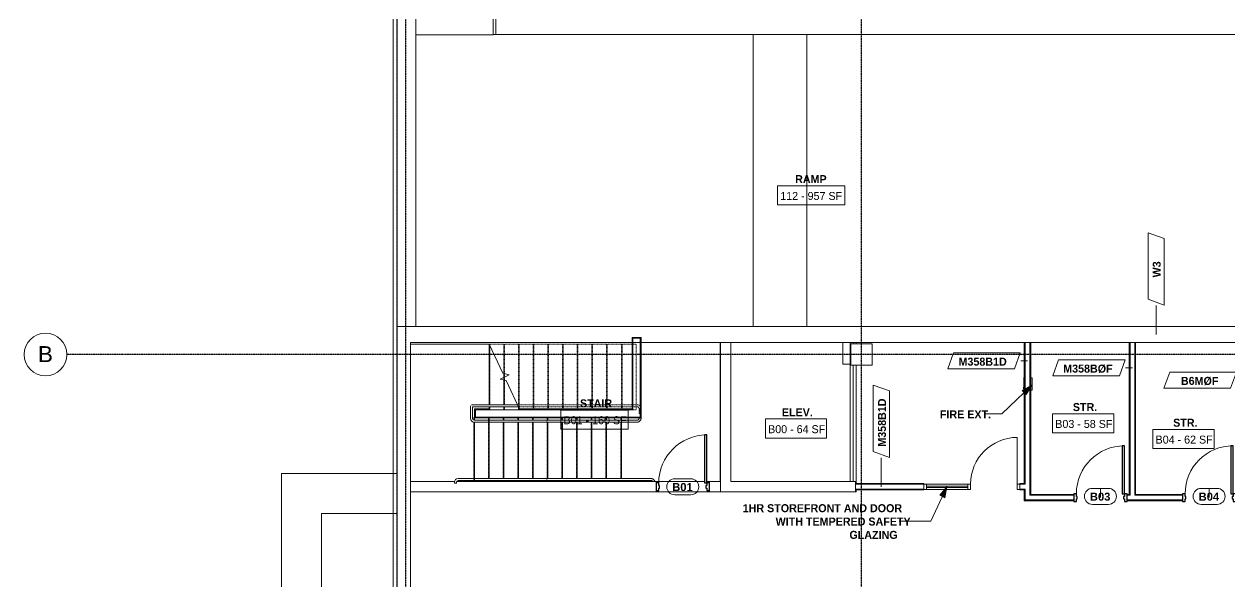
# Model space of a CAD drawing. Header units: inches. Extents: x -4110 to -1846, y 9754 to 12280.
# Drawn here: x -4109 to -3205, y 11365 to 11783 of the extents above; entities that cross this region are included whole.
import ezdxf

# ---------------------------------------------------------------- set-up
doc = ezdxf.new("R2010")
doc.units = ezdxf.units.IN
doc.header["$MEASUREMENT"] = 0
doc.linetypes.add('Grid Line 1_2_', pattern=[0.875, 0.5, -0.125, 0.125, -0.125])
doc.linetypes.add('Overhead 1_16_', pattern=[0.101562, 0.0625, -0.039062])
for name, color, linetype, lineweight in [('0-1', 7, 'Continuous', 5), ('0-2', 250, 'Continuous', 9), ('0-3', 8, 'Continuous', 9), ('0-4', 155, 'Continuous', 5), ('A-AREA-1', 250, 'Continuous', 9), ('A-AREA-IDEN', 2, 'Continuous', 9), ('A-DOOR-1', 50, 'Continuous', 30), ('A-DOOR-2', 250, 'Continuous', 9), ('A-DOOR-3', 8, 'Continuous', 9), ('A-DOOR-4', 31, 'Continuous', 30), ('A-DOOR-5', 31, 'Continuous', 9), ('A-DOOR-FRAM', 31, 'Continuous', 30), ('A-DOOR-FRAM-1', 50, 'Continuous', 30), ('A-DOOR-IDEN', 31, 'Continuous', 9), ('A-FLOR-2', 250, 'Continuous', 9), ('A-FLOR-HRAL-1', 250, 'Continuous', 9), ('A-FLOR-HRAL-2', 250, 'Overhead 1_16_', 9), ('A-GLAZ-CURT', 52, 'Continuous', 9), ('A-GLAZ-CURT-1', 250, 'Continuous', 9), ('A-GLAZ-CWMG', 51, 'Continuous', 9), ('A-GLAZ-CWMG-1', 250, 'Continuous', 9), ('A-WALL', 113, 'Continuous', 18), ('A-WALL-1', 10, 'Continuous', 18), ('A-WALL-2', 250, 'Continuous', 9), ('A-WALL-IDEN', 211, 'Continuous', 9), ('C-TOPO-1', 250, 'Continuous', 9), ('E-FIRE-1', 250, 'Continuous', 9), ('G-ANNO-TEXT', 231, 'Continuous', 9), ('I-WALL-1', 250, 'Continuous', 9), ('I-WALL-2', 2, 'Continuous', 9), ('S-COLS-1', 250, 'Continuous', 9), ('S-FNDN-1', 250, 'Continuous', 9), ('S-GRID-1', 1, 'Grid Line 1_2_', 30), ('S-GRID-IDEN', 1, 'Continuous', 9), ('S-GRID-IDEN-1', 165, 'Continuous', 9), ('S-STRS-1', 250, 'Continuous', 9), ('S-STRS-2', 250, 'Overhead 1_16_', 9), ('S-STRS-MBND-1', 250, 'Overhead 1_16_', 9), ('S-STRS-MBND-2', 250, 'Continuous', 9)]:
    doc.layers.add(name, color=color, linetype=linetype, lineweight=lineweight)
doc.styles.add('Arial', font='arial.ttf', dxfattribs={"height": 12})
doc.styles.add('Arial_B', font='arialbd.ttf', dxfattribs={"height": 6})
doc.styles.add('Century Gothic', font='ufonts.com_century-gothic.ttf', dxfattribs={"height": 6})
doc.styles.add('Century Gothic_B', font='GOTHICB.TTF', dxfattribs={"height": 6})

# ---------------------------------------------------------------- blocks, each defined once
blk = doc.blocks.new('CTR  - Topography_rvt-1-ENLARGED FLOOR PLAN - BASEMENT')
at = {"layer": 'C-TOPO-1'}
for p, q in [((-3832.32, 11782.92), (-3832.32, 11784.45)), ((-3832.32, 11783.79), (-3832.32, 11782.25)), ((-3832.32, 11782.92), (-3832.32, 11782.25)), ((-3832.32, 11781.92), (-3832.32, 11782.25)), ((-3832.32, 11781.47), (-3832.32, 11782.25)), ((-3832.32, 11781.92), (-3832.32, 11781.13)), ((-3832.32, 11781.47), (-3832.32, 11781.13)), ((-3832.32, 11780.72), (-3832.32, 11781.13)), ((-3832.32, 11780.18), (-3832.32, 11781.13)), ((-3832.32, 11780.72), (-3832.32, 11779.77)), ((-3832.32, 11780.18), (-3832.32, 11779.77)), ((-3832.32, 11755.7), (-3832.32, 11779.77)), ((-3832.32, 11723.9), (-3832.32, 11779.77)), ((-3832.32, 11755.7), (-3832.32, 11699.82)), ((-3832.32, 11723.9), (-3832.32, 11699.82)), ((-3832.32, 11699.22), (-3832.32, 11699.82)), ((-3832.32, 11698.42), (-3832.32, 11699.82)), ((-3832.32, 11699.22), (-3832.32, 11697.82)), ((-3832.32, 11698.42), (-3832.32, 11697.82)), ((-3832.32, 11685.53), (-3832.32, 11697.82)), ((-3832.32, 11669.31), (-3832.32, 11697.82)), ((-3832.32, 11685.53), (-3832.32, 11657.01)), ((-3832.32, 11669.31), (-3832.32, 11657.01)), ((-3832.32, 11624.34), (-3832.32, 11657.01)), ((-3832.32, 11581.28), (-3832.32, 11657.01)), ((-3832.32, 11624.34), (-3832.32, 11548.59)), ((-3832.32, 11581.28), (-3832.32, 11548.59)), ((-3832.32, 11547.01), (-3832.32, 11548.59)), ((-3832.32, 11544.93), (-3832.32, 11548.59)), ((-3832.32, 11547.01), (-3832.32, 11543.35)), ((-3832.32, 11544.93), (-3832.32, 11543.35)), ((-3832.32, 11543.3), (-3832.32, 11543.35)), ((-3832.32, 11543.24), (-3832.32, 11543.35)), ((-3832.32, 11543.3), (-3832.32, 11543.19)), ((-3832.32, 11543.24), (-3832.32, 11543.19)), ((-3832.32, 11543.16), (-3832.32, 11543.19)), ((-3832.32, 11543.11), (-3832.32, 11543.19)), ((-3832.32, 11543.16), (-3832.32, 11543.07)), ((-3832.32, 11543.11), (-3832.32, 11543.07)), ((-3832.32, 11510.53), (-3832.32, 11543.07)), ((-3832.32, 11469.82), (-3832.32, 11543.07)), ((-3487.57, 11543.19), (-3487.57, 11544.19)), ((-3487.57, 11439.81), (-3487.57, 11527.19)), ((-3832.32, 11510.53), (-3832.32, 11435.19)), ((-3832.32, 11469.82), (-3832.32, 11435.19)), ((-3832.32, 11422.27), (-3832.32, 11435.19)), ((-3832.32, 11407.85), (-3832.32, 11435.19)), ((-3832.32, 11422.27), (-3832.32, 11394.93)), ((-3832.32, 11407.85), (-3832.32, 11394.93)), ((-3832.32, 11393.16), (-3832.32, 11394.93)), ((-3832.32, 11391.19), (-3832.32, 11394.93)), ((-3832.32, 11393.16), (-3832.32, 11389.42)), ((-3832.32, 11391.19), (-3832.32, 11389.42)), ((-3832.32, 11384.55), (-3832.32, 11389.42)), ((-3832.32, 11379.12), (-3832.32, 11389.42)), ((-3832.32, 11384.55), (-3832.32, 11374.24)), ((-3832.32, 11379.12), (-3832.32, 11374.24)), ((-3832.32, 11316.4), (-3832.32, 11374.24)), ((-3832.32, 11251.88), (-3832.32, 11374.24))]:
    blk.add_line(p, q, dxfattribs=at)
blk = doc.blocks.new('CTR - 1st Phase - Shell_rvt-1-ENLARGED FLOOR PLAN - BASEMENT')
at = {"layer": 'A-FLOR-2'}
for p, q in [((-3587.32, 11439.81), (-3587.32, 11544.19)), ((-3485.32, 11544.19), (-3485.32, 11543.19)), ((-3485.32, 11527.19), (-3485.32, 11438.43)), ((-3635.32, 11439.81), (-3599.07, 11439.81)), ((-3597.32, 11439.81), (-3595.32, 11439.81)), ((-3485.32, 11433.56), (-3485.32, 11432.19)), ((-3595.32, 11432.19), (-3635.32, 11432.19)), ((-3485.32, 11432.19), (-3485.7, 11432.19))]:
    blk.add_line(p, q, dxfattribs=at)
at = {"layer": 'S-FNDN-1'}
for p, q in [((-3832.32, 12090.19), (-3832.32, 10265.18)), ((-3829.32, 10265.18), (-3829.32, 12087.19))]:
    blk.add_line(p, q, dxfattribs=at)
blk = doc.blocks.new('Top Rail Type - Top Rail_Internal_-2658758-ENLARGED FLOOR PLAN - BASEMENT')
at = {"layer": 'A-FLOR-HRAL-1'}
for p, q in [((-3651.46, 11442.11), (-3718.6, 11442.11)), ((-3717.2, 11441.29), (-3717.2, 11441.44)), ((-3638.95, 11442.11), (-3650, 11442.11)), ((-3718.6, 11440.61), (-3651.46, 11440.61)), ((-3650, 11440.61), (-3638.95, 11440.61))]:
    blk.add_line(p, q, dxfattribs=at)
at = {"layer": 'A-FLOR-HRAL-1', "flags": 128}
for points in [[(-3651.46, 11442.11), (-3651.37, 11442.11), (-3651.27, 11442.11), (-3651.17, 11442.11), (-3651.07, 11442.11), (-3650.97, 11442.11), (-3650.86, 11442.11), (-3650.76, 11442.11), (-3650.65, 11442.11), (-3650.55, 11442.11), (-3650.44, 11442.11), (-3650.33, 11442.11), (-3650.22, 11442.11), (-3650.11, 11442.11), (-3650, 11442.11), (-3650, 11442.11)], [(-3636.24, 11439.81), (-3636.25, 11439.91), (-3636.28, 11440.02), (-3636.31, 11440.12), (-3636.34, 11440.23), (-3636.38, 11440.33), (-3636.42, 11440.44), (-3636.46, 11440.54), (-3636.51, 11440.63), (-3636.56, 11440.73), (-3636.62, 11440.83), (-3636.68, 11440.92), (-3636.74, 11441.01), (-3636.81, 11441.09), (-3636.88, 11441.18), (-3636.96, 11441.26), (-3637.03, 11441.34), (-3637.11, 11441.41), (-3637.2, 11441.48), (-3637.28, 11441.55), (-3637.37, 11441.62), (-3637.46, 11441.68), (-3637.56, 11441.74), (-3637.65, 11441.79), (-3637.75, 11441.84), (-3637.85, 11441.89), (-3637.95, 11441.93), (-3638.06, 11441.97), (-3638.16, 11442), (-3638.27, 11442.03), (-3638.37, 11442.05), (-3638.48, 11442.07), (-3638.59, 11442.09), (-3638.7, 11442.1), (-3638.81, 11442.11), (-3638.92, 11442.11), (-3638.95, 11442.11)], [(-3650, 11440.61), (-3650.11, 11440.61), (-3650.22, 11440.61), (-3650.33, 11440.61), (-3650.44, 11440.61), (-3650.54, 11440.61), (-3650.65, 11440.61), (-3650.76, 11440.61), (-3650.86, 11440.61), (-3650.97, 11440.61), (-3651.07, 11440.61), (-3651.17, 11440.61), (-3651.27, 11440.61), (-3651.36, 11440.61), (-3651.46, 11440.61), (-3651.46, 11440.61)], [(-3638.95, 11440.61), (-3638.9, 11440.61), (-3638.85, 11440.61), (-3638.8, 11440.61), (-3638.75, 11440.6), (-3638.7, 11440.59), (-3638.65, 11440.58), (-3638.6, 11440.57), (-3638.56, 11440.55), (-3638.51, 11440.53), (-3638.46, 11440.52), (-3638.42, 11440.5), (-3638.37, 11440.47), (-3638.33, 11440.45), (-3638.28, 11440.42), (-3638.24, 11440.4), (-3638.2, 11440.37), (-3638.16, 11440.34), (-3638.12, 11440.3), (-3638.09, 11440.27), (-3638.05, 11440.24), (-3638.02, 11440.2), (-3637.99, 11440.16), (-3637.95, 11440.12), (-3637.92, 11440.08), (-3637.9, 11440.04), (-3637.87, 11440), (-3637.85, 11439.95), (-3637.82, 11439.91), (-3637.8, 11439.86), (-3637.78, 11439.82)]]:
    blk.add_lwpolyline(points, dxfattribs=at)
blk = doc.blocks.new('Top Rail Type - Top Rail_Internal_-V10-ENLARGED FLOOR PLAN - BASEMENT')
at = {"layer": 'A-FLOR-HRAL-1'}
for p, q in [((-3771.9, 11442.11), (-3783.7, 11442.11)), ((-3770.84, 11442.11), (-3771.9, 11442.11)), ((-3651.06, 11442.11), (-3770.84, 11442.11)), ((-3650, 11442.11), (-3651.06, 11442.11)), ((-3638.95, 11442.11), (-3650, 11442.11)), ((-3786.45, 11439.36), (-3786.45, 11438.74)), ((-3784.95, 11438.74), (-3786.45, 11438.74)), ((-3784.95, 11439.36), (-3784.95, 11438.74)), ((-3771.9, 11440.61), (-3783.7, 11440.61)), ((-3770.84, 11440.61), (-3771.9, 11440.61)), ((-3651.06, 11440.61), (-3770.84, 11440.61)), ((-3650, 11440.61), (-3651.06, 11440.61)), ((-3638.95, 11440.61), (-3650, 11440.61))]:
    blk.add_line(p, q, dxfattribs=at)
for centre, radius, start, end in [((-3783.7, 11439.36), 2.75, 90, 180), ((-3638.95, 11439.36), 2.75, 9.62105, 90), ((-3783.7, 11439.36), 1.25, 90, 180), ((-3638.95, 11439.36), 1.25, 21.6, 90)]:
    blk.add_arc(centre, radius, start, end, dxfattribs=at)
blk = doc.blocks.new('Top Rail Type - Top Rail_Internal_-2659697-ENLARGED FLOOR PLAN - BASEMENT')
at = {"layer": 'A-FLOR-HRAL-1'}
for p, q in [((-3648.07, 11487.61), (-3648.07, 11487.24)), ((-3646.57, 11487.24), (-3646.57, 11487.61)), ((-3651.21, 11485.99), (-3718.6, 11485.99)), ((-3718.6, 11484.49), (-3651.21, 11484.49)), ((-3717.2, 11485.16), (-3717.2, 11485.32)), ((-3649.32, 11485.99), (-3649.75, 11485.99)), ((-3649.75, 11484.49), (-3649.32, 11484.49))]:
    blk.add_line(p, q, dxfattribs=at)
at = {"layer": 'A-FLOR-HRAL-1', "flags": 128}
for points in [[(-3649.32, 11484.49), (-3649.21, 11484.49), (-3649.1, 11484.5), (-3648.99, 11484.51), (-3648.89, 11484.52), (-3648.78, 11484.54), (-3648.67, 11484.57), (-3648.56, 11484.6), (-3648.46, 11484.63), (-3648.35, 11484.67), (-3648.25, 11484.71), (-3648.15, 11484.75), (-3648.05, 11484.8), (-3647.96, 11484.85), (-3647.86, 11484.91), (-3647.77, 11484.97), (-3647.68, 11485.03), (-3647.59, 11485.1), (-3647.51, 11485.17), (-3647.43, 11485.25), (-3647.35, 11485.32), (-3647.28, 11485.4), (-3647.2, 11485.49), (-3647.14, 11485.57), (-3647.07, 11485.66), (-3647.01, 11485.75), (-3646.95, 11485.85), (-3646.9, 11485.94), (-3646.85, 11486.04), (-3646.8, 11486.14), (-3646.76, 11486.24), (-3646.72, 11486.35), (-3646.69, 11486.45), (-3646.66, 11486.56), (-3646.63, 11486.66), (-3646.61, 11486.77), (-3646.6, 11486.88), (-3646.59, 11486.99), (-3646.58, 11487.1), (-3646.57, 11487.21), (-3646.57, 11487.24)], [(-3648.07, 11487.24), (-3648.07, 11487.19), (-3648.08, 11487.14), (-3648.08, 11487.09), (-3648.09, 11487.04), (-3648.1, 11486.99), (-3648.11, 11486.94), (-3648.12, 11486.89), (-3648.14, 11486.85), (-3648.15, 11486.8), (-3648.17, 11486.75), (-3648.19, 11486.71), (-3648.21, 11486.66), (-3648.24, 11486.62), (-3648.26, 11486.58), (-3648.29, 11486.53), (-3648.32, 11486.49), (-3648.35, 11486.45), (-3648.38, 11486.42), (-3648.42, 11486.38), (-3648.45, 11486.34), (-3648.49, 11486.31), (-3648.53, 11486.28), (-3648.57, 11486.24), (-3648.61, 11486.22), (-3648.65, 11486.19), (-3648.69, 11486.16), (-3648.73, 11486.14), (-3648.78, 11486.11), (-3648.82, 11486.09), (-3648.87, 11486.07), (-3648.92, 11486.06), (-3648.97, 11486.04), (-3649.01, 11486.03), (-3649.06, 11486.02), (-3649.11, 11486.01), (-3649.16, 11486), (-3649.21, 11485.99), (-3649.26, 11485.99), (-3649.31, 11485.99), (-3649.32, 11485.99)], [(-3651.21, 11485.99), (-3651.12, 11485.99), (-3651.02, 11485.99), (-3650.92, 11485.99), (-3650.82, 11485.99), (-3650.72, 11485.99), (-3650.61, 11485.99), (-3650.51, 11485.99), (-3650.4, 11485.99), (-3650.3, 11485.99), (-3650.19, 11485.99), (-3650.08, 11485.99), (-3649.97, 11485.99), (-3649.86, 11485.99), (-3649.75, 11485.99), (-3649.75, 11485.99)], [(-3649.75, 11484.49), (-3649.86, 11484.49), (-3649.97, 11484.49), (-3650.08, 11484.49), (-3650.19, 11484.49), (-3650.29, 11484.49), (-3650.4, 11484.49), (-3650.51, 11484.49), (-3650.61, 11484.49), (-3650.72, 11484.49), (-3650.82, 11484.49), (-3650.92, 11484.49), (-3651.02, 11484.49), (-3651.11, 11484.49), (-3651.21, 11484.49), (-3651.21, 11484.49)]]:
    blk.add_lwpolyline(points, dxfattribs=at)
blk = doc.blocks.new('Top Rail Type - Top Rail_Internal_-V12-ENLARGED FLOOR PLAN - BASEMENT')
at = {"layer": 'A-FLOR-HRAL-1'}
for p, q in [((-3774.45, 11494.74), (-3774.45, 11496.74)), ((-3773.7, 11497.49), (-3772.76, 11497.49)), ((-3772.95, 11494.74), (-3772.95, 11495.99)), ((-3772.76, 11497.49), (-3739.11, 11497.49)), ((-3772.76, 11495.99), (-3738.41, 11495.99)), ((-3738.41, 11495.99), (-3739.11, 11497.49)), ((-3774.45, 11487.24), (-3774.45, 11494.74)), ((-3772.95, 11487.24), (-3772.95, 11494.74)), ((-3648.07, 11487.61), (-3648.07, 11487.24)), ((-3646.57, 11487.61), (-3646.57, 11487.24)), ((-3760.9, 11485.99), (-3771.7, 11485.99)), ((-3760.9, 11484.49), (-3771.7, 11484.49)), ((-3759.84, 11485.99), (-3760.9, 11485.99)), ((-3759.84, 11484.49), (-3760.9, 11484.49)), ((-3650.81, 11485.99), (-3759.84, 11485.99)), ((-3650.81, 11484.49), (-3759.84, 11484.49)), ((-3649.75, 11485.99), (-3650.81, 11485.99)), ((-3649.75, 11484.49), (-3650.81, 11484.49)), ((-3649.32, 11485.99), (-3649.75, 11485.99)), ((-3649.32, 11484.49), (-3649.75, 11484.49))]:
    blk.add_line(p, q, dxfattribs=at)
for centre, radius, start, end in [((-3771.7, 11487.24), 2.75, 180, 270), ((-3771.7, 11487.24), 1.25, 180, 270), ((-3649.32, 11487.24), 1.25, 270, 0), ((-3649.32, 11487.24), 2.75, 270, 0)]:
    blk.add_arc(centre, radius, start, end, dxfattribs=at)
at = {"layer": 'A-FLOR-HRAL-2'}
for p, q in [((-3739.11, 11497.49), (-3650.81, 11497.49)), ((-3738.41, 11495.99), (-3650.81, 11495.99)), ((-3650.81, 11497.49), (-3649.75, 11497.49)), ((-3650.81, 11495.99), (-3649.75, 11495.99)), ((-3649.75, 11497.49), (-3649.32, 11497.49)), ((-3649.75, 11495.99), (-3649.32, 11495.99)), ((-3648.07, 11494.74), (-3648.07, 11490.99)), ((-3646.57, 11490.99), (-3648.07, 11490.99)), ((-3646.57, 11494.74), (-3646.57, 11490.99))]:
    blk.add_line(p, q, dxfattribs=at)
for radius in [2.75, 1.25]:
    blk.add_arc((-3649.32, 11494.74), radius, 0, 90, dxfattribs=at)
blk = doc.blocks.new('CTR - 1st Phase -Stairs _ Elevators_rvt-1-ENLARGED FLOOR PLAN - BASEMENT')
at = {"layer": 'A-WALL-1'}
for p, q in [((-3647.2, 11547.36), (-3652.7, 11547.36)), ((-3652.7, 11547.36), (-3652.7, 11493.74)), ((-3647.2, 11547.36), (-3647.2, 11488.24)), ((-3770.7, 11493.74), (-3770.7, 11488.24)), ((-3760.32, 11493.74), (-3770.7, 11493.74)), ((-3653.32, 11488.24), (-3770.7, 11488.24)), ((-3653.32, 11493.74), (-3737.36, 11493.74)), ((-3652.7, 11493.74), (-3653.32, 11493.74)), ((-3652.7, 11488.24), (-3653.32, 11488.24)), ((-3647.2, 11488.24), (-3652.7, 11488.24))]:
    blk.add_line(p, q, dxfattribs=at)
at = {"layer": 'I-WALL-1'}
for p, q in [((-3652.7, 11547.99), (-3653.32, 11547.99)), ((-3653.32, 11547.99), (-3653.32, 11494.36)), ((-3647.2, 11547.99), (-3652.7, 11547.99)), ((-3646.57, 11547.99), (-3647.2, 11547.99)), ((-3646.57, 11487.61), (-3646.57, 11547.99)), ((-3760.32, 11494.36), (-3771.32, 11494.36)), ((-3771.32, 11494.36), (-3771.32, 11493.74)), ((-3771.32, 11493.74), (-3771.32, 11488.24)), ((-3771.32, 11488.24), (-3771.32, 11487.61)), ((-3771.32, 11487.61), (-3653.32, 11487.61)), ((-3653.32, 11494.36), (-3737.65, 11494.36)), ((-3653.32, 11487.61), (-3647.2, 11487.61)), ((-3647.2, 11487.61), (-3646.57, 11487.61))]:
    blk.add_line(p, q, dxfattribs=at)
at = {"layer": 'S-STRS-1'}
for p, q in [((-3760.32, 11542.99), (-3819.32, 11542.99)), ((-3760.32, 11542.99), (-3760.32, 11497.49)), ((-3749.32, 11520.89), (-3749.32, 11518.14)), ((-3749.32, 11516.07), (-3749.32, 11497.49)), ((-3760.32, 11495.99), (-3760.32, 11493.74)), ((-3749.32, 11495.99), (-3749.32, 11493.74)), ((-3738.32, 11495.81), (-3738.32, 11493.74)), ((-3771.32, 11485.99), (-3771.32, 11487.61)), ((-3760.32, 11493.74), (-3749.32, 11493.74)), ((-3760.32, 11442.11), (-3760.32, 11487.61)), ((-3749.32, 11493.74), (-3738.32, 11493.74)), ((-3749.32, 11485.99), (-3749.32, 11487.61)), ((-3738.32, 11493.74), (-3737.36, 11493.74)), ((-3738.32, 11485.99), (-3738.32, 11487.61)), ((-3727.32, 11485.99), (-3727.32, 11487.61)), ((-3716.32, 11485.99), (-3716.32, 11487.61)), ((-3705.32, 11485.99), (-3705.32, 11487.61)), ((-3694.32, 11485.99), (-3694.32, 11487.61)), ((-3683.32, 11485.99), (-3683.32, 11487.61)), ((-3672.32, 11485.99), (-3672.32, 11487.61)), ((-3661.32, 11485.99), (-3661.32, 11487.61)), ((-3771.32, 11439.81), (-3771.32, 11484.49)), ((-3749.32, 11442.11), (-3749.32, 11484.49)), ((-3738.32, 11442.11), (-3738.32, 11484.49)), ((-3727.32, 11442.11), (-3727.32, 11484.49)), ((-3716.32, 11442.11), (-3716.32, 11484.49)), ((-3705.32, 11442.11), (-3705.32, 11484.49)), ((-3694.32, 11442.11), (-3694.32, 11484.49)), ((-3683.32, 11442.11), (-3683.32, 11484.49)), ((-3672.32, 11442.11), (-3672.32, 11484.49)), ((-3661.32, 11442.11), (-3661.32, 11484.49)), ((-3760.32, 11439.81), (-3760.32, 11440.61)), ((-3749.32, 11439.81), (-3749.32, 11440.61)), ((-3738.32, 11439.81), (-3738.32, 11440.61)), ((-3727.32, 11439.81), (-3727.32, 11440.61)), ((-3716.32, 11439.81), (-3716.32, 11440.61)), ((-3705.32, 11439.81), (-3705.32, 11440.61)), ((-3694.32, 11439.81), (-3694.32, 11440.61)), ((-3683.32, 11439.81), (-3683.32, 11440.61)), ((-3672.32, 11439.81), (-3672.32, 11440.61)), ((-3661.32, 11439.81), (-3661.32, 11440.61))]:
    blk.add_line(p, q, dxfattribs=at)
at = {"layer": 'S-STRS-2'}
for p, q in [((-3759.82, 11541.92), (-3759.82, 11497.49)), ((-3748.82, 11520.77), (-3748.82, 11518.37)), ((-3748.82, 11515.95), (-3748.82, 11497.49)), ((-3759.82, 11495.99), (-3759.82, 11493.74)), ((-3748.82, 11495.99), (-3748.82, 11493.74)), ((-3771.82, 11486.02), (-3771.82, 11488.24)), ((-3760.82, 11442.11), (-3760.82, 11487.61)), ((-3749.82, 11485.99), (-3749.82, 11487.61)), ((-3738.82, 11485.99), (-3738.82, 11487.61)), ((-3737.82, 11494.74), (-3737.82, 11493.74)), ((-3727.82, 11485.99), (-3727.82, 11487.61)), ((-3716.82, 11485.99), (-3716.82, 11487.61)), ((-3705.82, 11485.99), (-3705.82, 11487.61)), ((-3694.82, 11485.99), (-3694.82, 11487.61)), ((-3683.82, 11485.99), (-3683.82, 11487.61)), ((-3672.82, 11485.99), (-3672.82, 11487.61)), ((-3661.82, 11485.99), (-3661.82, 11487.61)), ((-3771.82, 11439.81), (-3771.82, 11484.51)), ((-3749.82, 11442.11), (-3749.82, 11484.49)), ((-3738.82, 11442.11), (-3738.82, 11484.49)), ((-3727.82, 11442.11), (-3727.82, 11484.49)), ((-3716.82, 11442.11), (-3716.82, 11484.49)), ((-3705.82, 11442.11), (-3705.82, 11484.49)), ((-3694.82, 11442.11), (-3694.82, 11484.49)), ((-3683.82, 11442.11), (-3683.82, 11484.49)), ((-3672.82, 11442.11), (-3672.82, 11484.49)), ((-3661.82, 11442.11), (-3661.82, 11484.49)), ((-3760.82, 11439.81), (-3760.82, 11440.61)), ((-3749.82, 11439.81), (-3749.82, 11440.61)), ((-3738.82, 11439.81), (-3738.82, 11440.61)), ((-3727.82, 11439.81), (-3727.82, 11440.61)), ((-3716.82, 11439.81), (-3716.82, 11440.61)), ((-3705.82, 11439.81), (-3705.82, 11440.61)), ((-3694.82, 11439.81), (-3694.82, 11440.61)), ((-3683.82, 11439.81), (-3683.82, 11440.61)), ((-3672.82, 11439.81), (-3672.82, 11440.61)), ((-3661.82, 11439.81), (-3661.82, 11440.61))]:
    blk.add_line(p, q, dxfattribs=at)
at = {"layer": 'S-STRS-MBND-1'}
for p, q in [((-3760.32, 11542.99), (-3650.32, 11542.99)), ((-3759.82, 11542.99), (-3759.82, 11541.92)), ((-3749.32, 11542.99), (-3749.32, 11520.89)), ((-3748.82, 11542.99), (-3748.82, 11520.77)), ((-3738.32, 11542.99), (-3738.32, 11495.81)), ((-3737.82, 11542.99), (-3737.82, 11494.74)), ((-3727.32, 11542.99), (-3727.32, 11493.74)), ((-3726.82, 11542.99), (-3726.82, 11493.74)), ((-3716.32, 11542.99), (-3716.32, 11493.74)), ((-3715.82, 11542.99), (-3715.82, 11493.74)), ((-3705.32, 11542.99), (-3705.32, 11493.74)), ((-3704.82, 11542.99), (-3704.82, 11493.74)), ((-3694.32, 11542.99), (-3694.32, 11493.74)), ((-3693.82, 11542.99), (-3693.82, 11493.74)), ((-3683.32, 11542.99), (-3683.32, 11493.74)), ((-3682.82, 11542.99), (-3682.82, 11493.74)), ((-3672.32, 11542.99), (-3672.32, 11493.74)), ((-3671.82, 11542.99), (-3671.82, 11493.74)), ((-3661.32, 11542.99), (-3661.32, 11493.74)), ((-3660.82, 11542.99), (-3660.82, 11493.74)), ((-3650.32, 11542.99), (-3650.32, 11493.74)), ((-3749.32, 11518.14), (-3749.32, 11516.07)), ((-3748.82, 11518.37), (-3748.82, 11515.95)), ((-3737.36, 11493.74), (-3650.32, 11493.74))]:
    blk.add_line(p, q, dxfattribs=at)
at = {"layer": 'S-STRS-MBND-2'}
for p, q in [((-3750.11, 11521.08), (-3760.32, 11542.99)), ((-3752.24, 11516.78), (-3745.44, 11519.95)), ((-3747.57, 11515.65), (-3752.24, 11516.78)), ((-3745.44, 11519.95), (-3750.11, 11521.08)), ((-3737.36, 11493.74), (-3747.57, 11515.65))]:
    blk.add_line(p, q, dxfattribs=at)
at = {"layer": '0-2'}
for name in ['Top Rail Type - Top Rail_Internal_-V12-ENLARGED FLOOR PLAN - BASEMENT', 'Top Rail Type - Top Rail_Internal_-2659697-ENLARGED FLOOR PLAN - BASEMENT', 'Top Rail Type - Top Rail_Internal_-V10-ENLARGED FLOOR PLAN - BASEMENT', 'Top Rail Type - Top Rail_Internal_-2658758-ENLARGED FLOOR PLAN - BASEMENT']:
    blk.add_blockref(name, (0, 0), dxfattribs=at)
blk = doc.blocks.new('Floors 1 - Floors 1-1684033-ENLARGED FLOOR PLAN - BASEMENT')
at = {"layer": 'A-FLOR-2'}
for p, q in [((-3757.32, 11774.99), (-3815.32, 11774.99)), ((-3815.32, 11774.99), (-3815.32, 11556.19)), ((-3562.63, 11775.19), (-3757.32, 11775.19)), ((-3757.32, 11775.19), (-3757.32, 11774.99)), ((-3562.63, 11556.19), (-3562.63, 11775.19)), ((-3053.55, 11775.19), (-3017.11, 11775.19)), ((-3815.32, 11556.19), (-3562.63, 11556.19))]:
    blk.add_line(p, q, dxfattribs=at)
blk = doc.blocks.new('Floors 2 - Floors 1-1909747-ENLARGED FLOOR PLAN - BASEMENT')
at = {"layer": 'A-FLOR-2'}
for p, q in [((-3757.32, 11831.19), (-3815.32, 11831.19)), ((-3815.32, 11831.19), (-3815.32, 11774.99)), ((-3757.32, 11775.19), (-3757.32, 11831.19)), ((-3815.32, 11774.99), (-3757.32, 11774.99)), ((-3757.32, 11774.99), (-3757.32, 11775.19))]:
    blk.add_line(p, q, dxfattribs=at)
blk = doc.blocks.new('HOLLOW METAL1 - STAIR DOOR 3-0 x 7-0-2174402-ENLARGED FLOOR PLAN - BASEMENT')
at = {"layer": 'A-DOOR-1'}
for p, q in [((18, 39.0625), (16.25, 39.0625)), ((16.25, 39.0625), (16.25, 3.0625)), ((18, 3.0625), (18, 39.0625)), ((16.25, 3.0625), (18, 3.0625))]:
    blk.add_line(p, q, dxfattribs=at)
at = {"layer": 'A-DOOR-2'}
blk.add_arc((18, 3.0625), 36, 90, 180, dxfattribs=at)
at = {"layer": 'A-DOOR-FRAM-1'}
for p, q in [((-18, 3.0625), (-20, 3.0625)), ((-20, 3.0625), (-20, -2.6875)), ((-18, 1.125), (-18, 3.0625)), ((-17.375, 1.125), (-18, 1.125)), ((-17.375, -0.75), (-17.375, 1.125)), ((18, 1.125), (17.375, 1.125)), ((17.375, 1.125), (17.375, -0.75)), ((18, 3.0625), (18, 1.125)), ((20, 3.0625), (18, 3.0625)), ((20, -2.6875), (20, 3.0625)), ((-20, -2.6875), (-18, -2.6875)), ((-18, -2.6875), (-18, -0.75)), ((-18, -0.75), (-17.375, -0.75)), ((17.375, -0.75), (18, -0.75)), ((18, -0.75), (18, -2.6875)), ((18, -2.6875), (20, -2.6875))]:
    blk.add_line(p, q, dxfattribs=at)
blk = doc.blocks.new('Grid - Grid Head - Circle-1738874-ENLARGED FLOOR PLAN - BASEMENT')
at = {"layer": 'S-GRID-IDEN-1'}
for start, end in [(360, 180), (180, 360)]:
    blk.add_arc((0, 0), 0.25, start, end, dxfattribs=at)
blk = doc.blocks.new('CTR - 1st Phase - Structure_rvt-1-ENLARGED FLOOR PLAN - BASEMENT')
at = {"layer": 'A-FLOR-2'}
for p, q in [((-3562.63, 11775.19), (-3562.63, 11556.19)), ((-3522.19, 11775.19), (-3562.63, 11775.19)), ((-3522.19, 11556.19), (-3522.19, 11775.19)), ((-3562.63, 11556.19), (-3522.19, 11556.19))]:
    blk.add_line(p, q, dxfattribs=at)
at = {"layer": 'A-WALL-1'}
blk.add_line((-3489.7, 11544.19), (-3495.32, 11544.19), dxfattribs=at)
at = {"layer": 'A-WALL-2'}
for p, q in [((-3579.32, 11544.19), (-3586.95, 11544.19)), ((-3586.95, 11544.19), (-3586.95, 11432.19)), ((-3579.32, 11439.81), (-3579.32, 11544.19)), ((-3495.32, 11544.19), (-3495.32, 11528)), ((-3489.7, 11528), (-3489.7, 11544.19)), ((-3495.32, 11528), (-3489.7, 11528)), ((-3786.36, 11439.81), (-3819.32, 11439.81)), ((-3819.32, 11439.81), (-3819.32, 11432.19)), ((-3635.32, 11439.81), (-3784.83, 11439.81)), ((-3635.32, 11438.81), (-3635.32, 11439.81)), ((-3635.32, 11432.19), (-3635.32, 11433.06)), ((-3586.95, 11439.81), (-3595.32, 11439.81)), ((-3595.32, 11439.81), (-3595.32, 11438.81)), ((-3595.32, 11433.06), (-3595.32, 11432.19)), ((-3586.95, 11432.19), (-3586.95, 11439.81)), ((-3485.7, 11439.81), (-3579.32, 11439.81)), ((-3485.7, 11432.19), (-3485.7, 11439.81)), ((-3819.32, 11432.19), (-3635.32, 11432.19)), ((-3595.32, 11432.19), (-3586.95, 11432.19)), ((-3586.95, 11432.19), (-3579.32, 11432.19)), ((-3579.32, 11432.19), (-3485.7, 11432.19))]:
    blk.add_line(p, q, dxfattribs=at)
at = {"layer": 'S-COLS-1'}
for p, q in [((-3473.32, 11543.19), (-3489.32, 11543.19)), ((-3489.32, 11543.19), (-3489.32, 11543.11)), ((-3489.32, 11543.11), (-3489.32, 11527.27)), ((-3473.32, 11543.11), (-3473.32, 11543.19)), ((-3473.32, 11527.27), (-3473.32, 11543.11)), ((-3489.32, 11527.27), (-3489.32, 11527.19)), ((-3489.32, 11527.19), (-3473.32, 11527.19)), ((-3473.32, 11527.19), (-3473.32, 11527.27))]:
    blk.add_line(p, q, dxfattribs=at)
at = {"layer": 'S-FNDN-1'}
for p, q in [((-3829.32, 11831.19), (-3829.32, 11556.19)), ((-3815.32, 11556.19), (-3815.32, 11831.19)), ((-3755.32, 11787.19), (-3755.32, 11775.19)), ((-3755.32, 11775.19), (-3154.32, 11775.19)), ((-3819.32, 11556.19), (-3829.32, 11556.19)), ((-3829.32, 11556.19), (-3829.32, 9901.19)), ((-3829.32, 11556.19), (-3815.32, 11556.19)), ((-3599.32, 11556.19), (-3819.32, 11556.19)), ((-3433.32, 11556.19), (-3599.32, 11556.19)), ((-3154.32, 11556.19), (-3433.32, 11556.19)), ((-3819.32, 9901.19), (-3819.32, 11544.19)), ((-3819.32, 11544.19), (-3599.32, 11544.19)), ((-3599.32, 11544.19), (-3495.32, 11544.19)), ((-3489.7, 11544.19), (-3433.32, 11544.19)), ((-3433.32, 11544.19), (-3197.89, 11544.19)), ((-3886.12, 11445.99), (-3916.12, 11445.99)), ((-3916.12, 11445.99), (-3916.12, 11299.99)), ((-3829.32, 11445.99), (-3886.12, 11445.99)), ((-3829.32, 11415.99), (-3829.32, 11445.99)), ((-3886.12, 11329.99), (-3886.12, 11415.99)), ((-3886.12, 11415.99), (-3829.32, 11415.99))]:
    blk.add_line(p, q, dxfattribs=at)
at = {"layer": 'S-GRID-1'}
for p, q in [((-3829.32, 9772.61), (-3829.32, 12247.5)), ((-3822.82, 9772.61), (-3822.82, 12247.5)), ((-3481.32, 9772.61), (-3481.32, 12247.5)), ((-1846.46, 11535.19), (-4076.95, 11535.19))]:
    blk.add_line(p, q, dxfattribs=at)
at = {"layer": '0-3'}
for name, p in [('Floors 2 - Floors 1-1909747-ENLARGED FLOOR PLAN - BASEMENT', (0, 0)), ('Floors 1 - Floors 1-1684033-ENLARGED FLOOR PLAN - BASEMENT', (0, 0)), ('HOLLOW METAL1 - STAIR DOOR 3-0 x 7-0-2174402-ENLARGED FLOOR PLAN - BASEMENT', (-3615.32, 11435.75))]:
    blk.add_blockref(name, p, dxfattribs=at)
at = {"layer": '0-4', "xscale": 63.99999999999997, "yscale": 63.99999999999997, "zscale": 63.99999999999997, "rotation": 89.99999999999986}
blk.add_blockref('Grid - Grid Head - Circle-1738874-ENLARGED FLOOR PLAN - BASEMENT', (-4092.95, 11535.19), dxfattribs=at)
at = {"layer": 'S-GRID-IDEN', "insert": (-4098.55, 11541.44), "char_height": 12, "width": 13.534, "attachment_point": 1, "style": 'Arial'}
blk.add_mtext('B', dxfattribs=at)
blk = doc.blocks.new('HOLLOW METAL - HM - METAL LEAF - 3-0 x 7-0-2191985-ENLARGED FLOOR PLAN - BASEMENT')
at = {"layer": 'A-DOOR-2'}
blk.add_arc((18, 3.125), 36, 90, 180, dxfattribs=at)
at = {"layer": 'A-DOOR-4'}
for p, q in [((18, 39.125), (16.25, 39.125)), ((16.25, 39.125), (16.25, 3.125)), ((18, 3.125), (18, 39.125)), ((16.25, 3.125), (18, 3.125))]:
    blk.add_line(p, q, dxfattribs=at)
at = {"layer": 'A-DOOR-FRAM'}
for p, q in [((-18, 3.125), (-20, 3.125)), ((-20, 3.125), (-20, -2.625)), ((-18, 1.1875), (-18, 3.125)), ((-17.375, 1.1875), (-18, 1.1875)), ((-17.375, -0.6875), (-17.375, 1.1875)), ((18, 1.1875), (17.375, 1.1875)), ((17.375, 1.1875), (17.375, -0.6875)), ((18, 3.125), (18, 1.1875)), ((20, 3.125), (18, 3.125)), ((20, -2.625), (20, 3.125)), ((-20, -2.625), (-18, -2.625)), ((-18, -2.625), (-18, -0.6875)), ((-18, -0.6875), (-17.375, -0.6875)), ((17.375, -0.6875), (18, -0.6875)), ((18, -0.6875), (18, -2.625)), ((18, -2.625), (20, -2.625))]:
    blk.add_line(p, q, dxfattribs=at)
blk = doc.blocks.new('104416 - Fire Extinguishers - Wall - Class A - Light - 2A-2357646-ENLARGED FLOOR PLAN - BASEMENT')
at = {"layer": 'E-FIRE-1'}
for p, q in [((13.19, 2.69), (13.19, 2.44)), ((23.19, 2.69), (13.19, 2.69)), ((13.19, 2.69), (23.19, 2.69)), ((13.19, 2.69), (13.19, 2.44)), ((14.41, 2.69), (14.41, 2.94)), ((14.44, 2.94), (14.84, 2.94)), ((14.44, 2.69), (14.44, 2.94)), ((14.84, 2.94), (15.03, 2.94)), ((14.84, 2.69), (14.84, 2.94)), ((15.03, 2.94), (15.11, 2.94)), ((15.03, 2.69), (15.03, 2.94)), ((15.11, 2.94), (15.24, 2.94)), ((15.11, 2.69), (15.11, 2.94)), ((15.24, 2.94), (15.51, 2.94)), ((15.24, 2.69), (15.24, 2.94)), ((15.51, 2.94), (15.73, 2.94)), ((15.51, 2.69), (15.51, 2.94)), ((15.73, 2.94), (15.87, 2.94)), ((15.73, 2.69), (15.73, 2.94)), ((15.87, 2.94), (15.91, 2.94)), ((15.87, 2.69), (15.87, 2.94)), ((15.91, 2.69), (15.91, 2.94)), ((15.94, 2.69), (15.94, 2.94)), ((23.19, 2.44), (23.19, 2.69)), ((23.19, 2.44), (23.19, 2.69)), ((13.63, -3.56), (13.63, -2.45)), ((22.75, -3.56), (13.63, -3.56)), ((22.75, -2.45), (22.75, -3.56))]:
    blk.add_line(p, q, dxfattribs=at)
blk = doc.blocks.new('System Panel - Glazed - 1HR-2359082-ENLARGED FLOOR PLAN - BASEMENT')
at = {"layer": 'A-GLAZ-CURT'}
for p, q in [((15.5, 0.5), (-15.5, 0.5)), ((-15.5, 0.5), (-15.5, -0.5)), ((15.5, -0.5), (15.5, 0.5)), ((-15.5, -0.5), (15.5, -0.5))]:
    blk.add_line(p, q, dxfattribs=at)
blk = doc.blocks.new('Rectangular Mullion - 2_ x 4_ - INTERIOR - 1HR RATED-2359107-ENLARGED FLOOR PLAN - BASEMENT')
at = {"layer": 'A-GLAZ-CWMG'}
for p, q in [((-2, 2), (0, 2)), ((-2, -2), (-2, 2)), ((0, 2), (0, -2)), ((0, -2), (-2, -2))]:
    blk.add_line(p, q, dxfattribs=at)
blk = doc.blocks.new('Rectangular Mullion - 2_ x 4_ - INTERIOR - 1HR RATED-2359084-ENLARGED FLOOR PLAN - BASEMENT')
at = {"layer": 'A-GLAZ-CWMG'}
for p, q in [((0, 2), (-2, 2)), ((-2, 2), (-2, -2)), ((0, -2), (0, 2)), ((-2, -2), (0, -2))]:
    blk.add_line(p, q, dxfattribs=at)
blk = doc.blocks.new('STOREFRONT DOOR - ALUM_ STILE W_ GLASS INSET-2359108-ENLARGED FLOOR PLAN - BASEMENT')
at = {"layer": 'A-DOOR-5'}
blk.add_line((-17.5, -2), (-17.5, -37), dxfattribs=at)
blk.add_arc((-17.5, -2), 35, 270, 360, dxfattribs=at)
blk = doc.blocks.new('Rectangular Mullion - 2_ x 4_ - INTERIOR - 1HR RATED-2359079-ENLARGED FLOOR PLAN - BASEMENT')
at = {"layer": 'A-GLAZ-CWMG'}
for p, q in [((-1, 2), (1, 2)), ((-1, -2), (-1, 2)), ((1, 2), (1, -2)), ((1, -2), (-1, -2))]:
    blk.add_line(p, q, dxfattribs=at)
blk = doc.blocks.new('Rectangular Mullion - 2_ x 4_ - INTERIOR - 1HR RATED-2359081-ENLARGED FLOOR PLAN - BASEMENT')
at = {"layer": 'A-GLAZ-CWMG-1'}
for p, q in [((-3401.54, 11438), (-3432.54, 11438)), ((-3401.54, 11434), (-3432.54, 11434))]:
    blk.add_line(p, q, dxfattribs=at)
blk = doc.blocks.new('Door Tag - Plans-594102-ENLARGED FLOOR PLAN - BASEMENT')
at = {"layer": 'A-DOOR-IDEN'}
for p, q in [((0.09375, 0.09375), (-0.09375, 0.09375)), ((-0.09375, -0.09375), (0.09375, -0.09375))]:
    blk.add_line(p, q, dxfattribs=at)
for centre, start, end in [((-0.09375, 0), 90, 270), ((0.09375, 0), 270, 90)]:
    blk.add_arc(centre, 0.09375, start, end, dxfattribs=at)
blk = doc.blocks.new('Wall Tag - Arch Wall-633520-ENLARGED FLOOR PLAN - BASEMENT')
at = {"layer": 'A-WALL-IDEN'}
for p, q in [((-0.356, 0.094), (-0.424, -0.094)), ((0.424, 0.094), (-0.356, 0.094)), ((0.356, -0.094), (0.424, 0.094)), ((-0.424, -0.094), (0.356, -0.094))]:
    blk.add_line(p, q, dxfattribs=at)

msp = doc.modelspace()

# ---------------------------------------------------------------- hatches: boundary and pattern name
at = {"layer": 'G-ANNO-TEXT'}
for points in [[(-3353.74, 11512.18), (-3360.98, 11508.16), (-3357.99, 11505.08)], [(-3417.34, 11435.9), (-3422.69, 11429.58), (-3418.81, 11427.75)]]:
    msp.add_hatch(color=256, dxfattribs=at).paths.add_polyline_path(points, flags=0)

# ---------------------------------------------------------------- linework, layer by layer
at = {"layer": 'A-AREA-1'}
msp.add_line((-3489.7, 11528), (-3489.7, 11439.81), dxfattribs=at)
at = {"layer": 'A-AREA-IDEN', "flags": 128}
for points in [[(-3544.23, 11661.73), (-3493.89, 11661.73), (-3493.89, 11647.4), (-3544.23, 11647.4)], [(-3706.64, 11493.54), (-3656.13, 11493.54), (-3656.13, 11479.2), (-3706.64, 11479.2)], [(-3553.33, 11486.83), (-3507.5, 11486.83), (-3507.5, 11472.5), (-3553.33, 11472.5)], [(-3338.08, 11490.75), (-3292.25, 11490.75), (-3292.25, 11476.42), (-3338.08, 11476.42)], [(-3262.9, 11479.01), (-3217.07, 11479.01), (-3217.07, 11464.68), (-3262.9, 11464.68)]]:
    msp.add_lwpolyline(points, close=True, dxfattribs=at)
at = {"layer": 'A-DOOR-IDEN'}
for p, q in [((-3302.27, 11427.8), (-3302.27, 11434.78)), ((-3220.77, 11427.8), (-3220.77, 11434.78))]:
    msp.add_line(p, q, dxfattribs=at)
at = {"layer": 'A-WALL'}
for p, q in [((-3358.71, 11437.81), (-3358.71, 11544.19)), ((-3355.09, 11429.55), (-3355.09, 11544.19)), ((-3280.02, 11544.19), (-3280.02, 11429.55)), ((-3276.52, 11544.19), (-3276.52, 11429.55)), ((-3434.54, 11437.81), (-3485.7, 11437.81)), ((-3434.54, 11434.19), (-3485.7, 11434.19)), ((-3358.71, 11437.81), (-3362.54, 11437.81)), ((-3358.71, 11434.19), (-3362.54, 11434.19)), ((-3358.71, 11425.43), (-3358.71, 11434.19)), ((-3322.27, 11426.05), (-3358.71, 11426.05)), ((-3322.27, 11429.55), (-3355.09, 11429.55)), ((-3354.46, 11430.18), (-3354.46, 11429.55)), ((-3280.02, 11429.55), (-3282.27, 11429.55)), ((-3240.77, 11426.05), (-3282.27, 11426.05)), ((-3240.77, 11429.55), (-3276.52, 11429.55))]:
    msp.add_line(p, q, dxfattribs=at)
at = {"layer": 'A-WALL-IDEN'}
for p, q in [((-3260.55, 11550.19), (-3260.55, 11571.88)), ((-3356.9, 11530.31), (-3362.02, 11530.31)), ((-3278.27, 11525.1), (-3283.39, 11525.1)), ((-3466.47, 11436), (-3466.47, 11457.69))]:
    msp.add_line(p, q, dxfattribs=at)
at = {"layer": 'G-ANNO-TEXT'}
for p, q in [((-3353.74, 11512.18), (-3376.04, 11490.59)), ((-3353.74, 11512.18), (-3360.98, 11508.16)), ((-3360.98, 11508.16), (-3357.99, 11505.08)), ((-3357.99, 11505.08), (-3353.74, 11512.18)), ((-3376.04, 11490.59), (-3388.21, 11490.59)), ((-3417.34, 11435.9), (-3429.43, 11410.23)), ((-3417.34, 11435.9), (-3422.69, 11429.58)), ((-3418.81, 11427.75), (-3417.34, 11435.9)), ((-3422.69, 11429.58), (-3418.81, 11427.75)), ((-3429.43, 11410.23), (-3453.01, 11410.23))]:
    msp.add_line(p, q, dxfattribs=at)
at = {"layer": 'I-WALL-2'}
for p, q in [((-3359.34, 11544.19), (-3359.34, 11438.44)), ((-3354.46, 11544.19), (-3359.34, 11544.19)), ((-3354.46, 11430.18), (-3354.46, 11544.19)), ((-3275.9, 11544.19), (-3280.65, 11544.19)), ((-3280.65, 11544.19), (-3280.65, 11430.18)), ((-3275.9, 11430.18), (-3275.9, 11544.19)), ((-3434.54, 11438.44), (-3485.7, 11438.44)), ((-3485.7, 11438.44), (-3485.7, 11433.56)), ((-3485.7, 11433.56), (-3434.54, 11433.56)), ((-3434.54, 11433.56), (-3434.54, 11438.44)), ((-3359.34, 11438.44), (-3362.54, 11438.44)), ((-3362.54, 11438.44), (-3362.54, 11433.56)), ((-3362.54, 11433.56), (-3359.34, 11433.56)), ((-3359.34, 11433.56), (-3359.34, 11425.43)), ((-3359.34, 11425.43), (-3322.27, 11425.43)), ((-3322.27, 11430.18), (-3354.46, 11430.18)), ((-3280.65, 11430.18), (-3282.27, 11430.18)), ((-3282.27, 11425.43), (-3240.77, 11425.43)), ((-3240.77, 11430.18), (-3275.9, 11430.18))]:
    msp.add_line(p, q, dxfattribs=at)

# ---------------------------------------------------------------- block references
at = {"layer": '0-1'}
for name in ['CTR - 1st Phase - Structure_rvt-1-ENLARGED FLOOR PLAN - BASEMENT', 'CTR - 1st Phase - Shell_rvt-1-ENLARGED FLOOR PLAN - BASEMENT', 'CTR  - Topography_rvt-1-ENLARGED FLOOR PLAN - BASEMENT', 'CTR - 1st Phase -Stairs _ Elevators_rvt-1-ENLARGED FLOOR PLAN - BASEMENT']:
    msp.add_blockref(name, (0, 0), dxfattribs=at)
at = {"layer": 'A-DOOR-2', "rotation": 180}
msp.add_blockref('STOREFRONT DOOR - ALUM_ STILE W_ GLASS INSET-2359108-ENLARGED FLOOR PLAN - BASEMENT', (-3382.04, 11436), dxfattribs=at)
at = {"layer": 'A-DOOR-3'}
for p in [(-3302.27, 11427.55), (-3220.77, 11427.55)]:
    msp.add_blockref('HOLLOW METAL - HM - METAL LEAF - 3-0 x 7-0-2191985-ENLARGED FLOOR PLAN - BASEMENT', p, dxfattribs=at)
at = {"layer": 'A-DOOR-IDEN', "xscale": 63.99999999999997, "yscale": 63.99999999999997, "zscale": 63.99999999999997}
for p in [(-3615.32, 11436), (-3302.27, 11428.78), (-3220.77, 11428.78)]:
    msp.add_blockref('Door Tag - Plans-594102-ENLARGED FLOOR PLAN - BASEMENT', p, dxfattribs=at)
at = {"layer": 'A-GLAZ-CURT-1'}
msp.add_blockref('System Panel - Glazed - 1HR-2359082-ENLARGED FLOOR PLAN - BASEMENT', (-3417.04, 11436), dxfattribs=at)
at = {"layer": 'A-GLAZ-CWMG-1', "rotation": 180}
msp.add_blockref('Rectangular Mullion - 2_ x 4_ - INTERIOR - 1HR RATED-2359084-ENLARGED FLOOR PLAN - BASEMENT', (-3434.54, 11436), dxfattribs=at)
at = {"layer": 'A-GLAZ-CWMG-1'}
msp.add_blockref('Rectangular Mullion - 2_ x 4_ - INTERIOR - 1HR RATED-2359081-ENLARGED FLOOR PLAN - BASEMENT', (0, 0), dxfattribs=at)
at = {"layer": 'A-GLAZ-CWMG-1', "extrusion": (0, 0, -1), "rotation": 180}
for name, p in [('Rectangular Mullion - 2_ x 4_ - INTERIOR - 1HR RATED-2359079-ENLARGED FLOOR PLAN - BASEMENT', (3400.54, 11436)), ('Rectangular Mullion - 2_ x 4_ - INTERIOR - 1HR RATED-2359107-ENLARGED FLOOR PLAN - BASEMENT', (3362.54, 11436))]:
    msp.add_blockref(name, p, dxfattribs=at)
at = {"layer": 'A-WALL-IDEN', "xscale": 63.99999999999997, "yscale": 63.99999999999997, "zscale": 63.99999999999997, "rotation": 89.99999999999955}
for p in [(-3260.55, 11599.34), (-3466.47, 11485.15)]:
    msp.add_blockref('Wall Tag - Arch Wall-633520-ENLARGED FLOOR PLAN - BASEMENT', p, dxfattribs=at)
at = {"layer": 'A-WALL-IDEN', "xscale": 63.99999999999997, "yscale": 63.99999999999997, "zscale": 63.99999999999997}
for p in [(-3389.48, 11530.31), (-3310.85, 11525.1), (-3227.47, 11515.87)]:
    msp.add_blockref('Wall Tag - Arch Wall-633520-ENLARGED FLOOR PLAN - BASEMENT', p, dxfattribs=at)
at = {"layer": 'E-FIRE-1', "rotation": 90}
msp.add_blockref('104416 - Fire Extinguishers - Wall - Class A - Light - 2A-2357646-ENLARGED FLOOR PLAN - BASEMENT', (-3356.9, 11494.8), dxfattribs=at)

# ---------------------------------------------------------------- texts
at = {"layer": 'A-AREA-IDEN', "char_height": 6, "attachment_point": 1}
for s, insert, width, style in [('RAMP', (-3531.06, 11669.71), 28.886, 'Century Gothic_B'), ('112 - 957 SF', (-3542.23, 11657.06), 55.954, 'Century Gothic'), ('STAIR', (-3692.31, 11501.51), 26.26, 'Century Gothic_B'), ('STR.', (-3322.91, 11498.73), 18.584, 'Century Gothic_B'), ('B01 - 160 SF', (-3704.64, 11488.87), 56.156, 'Century Gothic'), ('ELEV.', (-3541, 11494.81), 25.452, 'Century Gothic_B'), ('STR.', (-3247.73, 11486.99), 18.584, 'Century Gothic_B'), ('B00 - 64 SF', (-3551.33, 11482.16), 50.5, 'Century Gothic'), ('B03 - 58 SF', (-3336.08, 11486.08), 50.5, 'Century Gothic'), ('B04 - 62 SF', (-3260.9, 11474.34), 50.5, 'Century Gothic')]:
    msp.add_mtext(s, dxfattribs=dict(at, insert=insert, width=width, style=style))
at = {"layer": 'A-DOOR-IDEN', "char_height": 6, "width": 18.786, "attachment_point": 1, "style": 'Arial_B'}
for s, insert in [('B01', (-3623.19, 11438.76)), ('B03', (-3310.14, 11431.54)), ('B04', (-3228.64, 11431.54))]:
    msp.add_mtext(s, dxfattribs=dict(at, insert=insert))
at = {"layer": 'A-WALL-IDEN', "char_height": 6, "attachment_point": 1, "rotation": 90, "style": 'Century Gothic_B'}
for s, insert, width in [('W3', (-3263.05, 11592.98), 15.15), ('M358B1D', (-3468.97, 11466.05), 46.056)]:
    msp.add_mtext(s, dxfattribs=dict(at, insert=insert, width=width))
at = {"layer": 'A-WALL-IDEN', "char_height": 6, "attachment_point": 1, "style": 'Century Gothic_B'}
for s, insert, width in [('M358B1D', (-3408.58, 11532.8), 46.056), ('M358BØF', (-3330.12, 11527.59), 46.46), ('B6MØF', (-3241.9, 11518.37), 34.744)]:
    msp.add_mtext(s, dxfattribs=dict(at, insert=insert, width=width))
at = {"layer": 'G-ANNO-TEXT', "char_height": 6, "attachment_point": 1, "style": 'Century Gothic_B'}
for s, insert, width in [('FIRE EXT.', (-3422.55, 11493.26), 41.612), ('1HR STOREFRONT AND DOOR', (-3570.35, 11422.9), 142.208), ('WITH TEMPERED SAFETY', (-3545.68, 11412.9), 112.312), ('GLAZING', (-3490.35, 11402.9), 45.248)]:
    msp.add_mtext(s, dxfattribs=dict(at, insert=insert, width=width))

doc.saveas('drawing.dxf')
